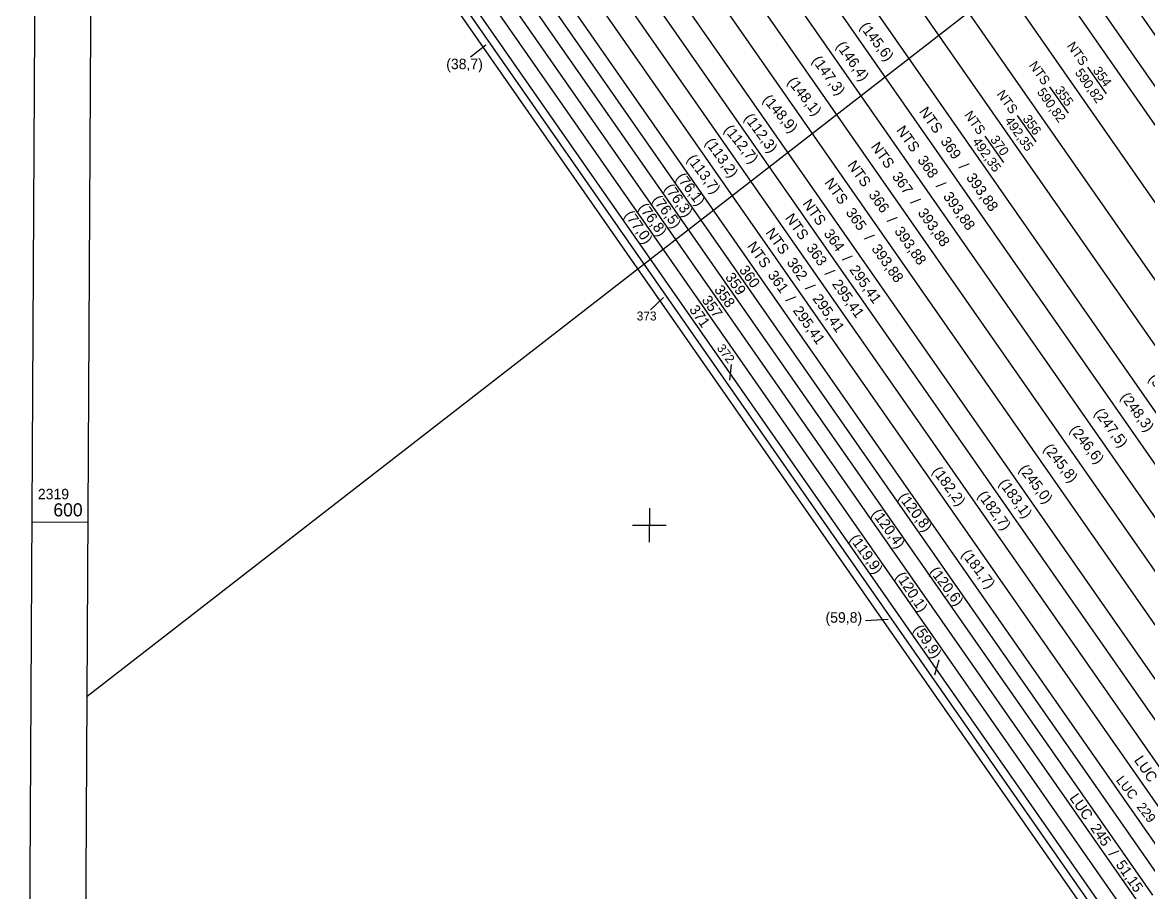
# Model space of a CAD drawing. Header units: metres. Extents: x 591850 to 11787374, y 2319432 to 2388242.
# Drawn here: x 11786917.8 to 11787025.2, y 2387959.4 to 2388042.3 of the extents above; entities that cross this region are included whole.
import ezdxf
from ezdxf.enums import TextEntityAlignment as Align

# ---------------------------------------------------------------- set-up
doc = ezdxf.new("R2010")
doc.units = ezdxf.units.M
for name, color, linetype in [('FeatureAttribs', 7, 'Continuous'), ('Level 10', 7, 'Continuous'), ('Level 13', 7, 'Continuous'), ('Level 51', 7, 'Continuous'), ('Level 6', 7, 'Continuous'), ('Level 63', 7, 'Continuous')]:
    doc.layers.add(name, color=color, linetype=linetype)

# ---------------------------------------------------------------- blocks, each defined once
blk = doc.blocks.new('FEATURE')

msp = doc.modelspace()

# ---------------------------------------------------------------- linework, layer by layer
at = {"layer": 'Level 10', "color": 7}
for points in [[(11786973.76, 2388115.78), (11787065.83, 2387983.79)], [(11786971.08, 2388114.7), (11787063.43, 2387982.31), (11787107.46, 2387918.57)], [(11786969.08, 2388113.89), (11787061.63, 2387981.21)], [(11786965.98, 2388111), (11787058.01, 2387978.99), (11787101.93, 2387915.41)], [(11786963.06, 2388107.73), (11787054.4, 2387976.78)], [(11786960.62, 2388104.99), (11787051.35, 2387974.91)], [(11786958.16, 2388102.24), (11787048.29, 2387973.03)], [(11786956.18, 2388100.03), (11787045.82, 2387971.52)], [(11786954.19, 2388097.8), (11787043.34, 2387970)], [(11786952.19, 2388095.56), (11787040.84, 2387968.47)], [(11786950.18, 2388093.31), (11787038.33, 2387966.93)], [(11786948.16, 2388091.04), (11787035.81, 2387965.38)], [(11786946.63, 2388089.33), (11787033.91, 2387964.22)], [(11786945.1, 2388087.62), (11787032, 2387963.05)], [(11786943.57, 2388085.9), (11787030.08, 2387961.87)], [(11786942.02, 2388084.17), (11787028.15, 2387960.69)], [(11786940.99, 2388083.01), (11787026.86, 2387959.9)], [(11786939.95, 2388081.85), (11787025.56, 2387959.11)], [(11786938.91, 2388080.68), (11787024.27, 2387958.31), (11787067.2, 2387896.16)], [(11786937.87, 2388079.52), (11787022.97, 2387957.51)], [(11786936.3, 2388077.76), (11786935.77, 2388077.17), (11787020.35, 2387955.91)], [(11786936.3, 2388077.76), (11787021.01, 2387956.31)], [(11786936.82, 2388078.34), (11787021.66, 2387956.71)]]:
    msp.add_lwpolyline(points, dxfattribs=at)
at = {"layer": 'Level 13', "color": 7}
for points in [[(11787019.36, 2388038.07, 0), (11787021.15, 2388035.55, 0)], [(11787015.74, 2388036.22, 0), (11787017.53, 2388033.7, 0)], [(11787012.66, 2388033.48, 0), (11787014.45, 2388030.96, 0)], [(11787009.57, 2388031.49, 0), (11787011.36, 2388028.98, 0)]]:
    msp.add_polyline3d(points, dxfattribs=at)
at = {"layer": 'Level 51', "color": 6}
msp.add_lwpolyline([(11786923.96, 2387978.11), (11787130.41, 2388138.31), (11787188.09, 2388183.57), (11787203.42, 2388196.14), (11787218.39, 2388208.41)], dxfattribs=at)
at = {"layer": 'Level 6', "color": 1}
for points in [[(11786961.98, 2388040.19, 0), (11786960.52, 2388039.02, 0)], [(11786978.93, 2388016.1, 0), (11786977.68, 2388014.94, 0)], [(11786985.25, 2388008.23, 0), (11786985.42, 2388009.74, 0)], [(11787000.36, 2387985.41, 0), (11786998.2, 2387985.28, 0)], [(11787004.8, 2387980.14, 0), (11787005.22, 2387981.56, 0)]]:
    msp.add_polyline3d(points, dxfattribs=at)
at = {"layer": 'Level 63', "color": 7}
for points in [[(11786919.91, 2388215.45), (11787305.28, 2388213.31), (11787303.14, 2387825.69), (11786917.79, 2387827.83), (11786919.91, 2388215.45)], [(11786925.24, 2388210.04), (11787299.89, 2388207.96), (11787297.82, 2387831.1), (11786923.17, 2387833.19), (11786925.24, 2388210.04)]]:
    msp.add_lwpolyline(points, close=True, dxfattribs=at)
for points in [[(11786977.59, 2387996.01, 0), (11786977.57, 2387992.78, 0)], [(11786918.7, 2387994.72, 0), (11786924.05, 2387994.69, 0)], [(11786975.97, 2387994.41, 0), (11786979.18, 2387994.39, 0)]]:
    msp.add_polyline3d(points, dxfattribs=at)

# ---------------------------------------------------------------- block references
at = {"layer": 'FeatureAttribs'}
ref = msp.add_blockref('FEATURE', (11786999.29, 2388040.54), dxfattribs=at)
ref.add_attrib('NAME', '(145,6)', dxfattribs={"color": 6, "height": 1, "rotation": 307.6}).set_placement((11786999.29, 2388040.54), align=Align.MIDDLE_CENTER)
ref = msp.add_blockref('FEATURE', (11786996.98, 2388038.67), dxfattribs=at)
ref.add_attrib('NAME', '(146,4)', dxfattribs={"color": 6, "height": 1, "rotation": 305.3}).set_placement((11786996.98, 2388038.67), align=Align.MIDDLE_CENTER)
ref = msp.add_blockref('FEATURE', (11787019.13, 2388038.4), dxfattribs=at)
ref.add_attrib('NAME', 'NTS', dxfattribs={"color": 3, "height": 0.9, "rotation": 305.4}).set_placement((11787019.13, 2388038.4), align=Align.MIDDLE_RIGHT)
ref = msp.add_blockref('FEATURE', (11786994.7, 2388037.3), dxfattribs=at)
ref.add_attrib('NAME', '(147,3)', dxfattribs={"color": 6, "height": 1, "rotation": 306}).set_placement((11786994.7, 2388037.3), align=Align.MIDDLE_CENTER)
ref = msp.add_blockref('FEATURE', (11786959.95, 2388038.39), dxfattribs=at)
ref.add_attrib('NAME', '(38,7)', dxfattribs={"color": 6, "height": 1}).set_placement((11786959.95, 2388038.39), align=Align.MIDDLE_CENTER)
ref = msp.add_blockref('FEATURE', (11787015.51, 2388036.55), dxfattribs=at)
ref.add_attrib('NAME', 'NTS', dxfattribs={"color": 3, "height": 0.9, "rotation": 305.4}).set_placement((11787015.51, 2388036.55), align=Align.MIDDLE_RIGHT)
ref = msp.add_blockref('FEATURE', (11787019.93, 2388036.58), dxfattribs=at)
ref.add_attrib('NAME', '590,82', dxfattribs={"color": 1, "height": 0.9, "rotation": 305.4}).set_placement((11787019.93, 2388036.58), align=Align.TOP_CENTER)
ref = msp.add_blockref('FEATURE', (11787020.42, 2388036.93), dxfattribs=at)
ref.add_attrib('NAME', '354', dxfattribs={"color": 2, "height": 0.9, "rotation": 305.4}).set_placement((11787020.42, 2388036.93), align=Align.CENTER)
ref = msp.add_blockref('FEATURE', (11786992.4, 2388035.32), dxfattribs=at)
ref.add_attrib('NAME', '(148,1)', dxfattribs={"color": 6, "height": 1, "rotation": 308.1}).set_placement((11786992.4, 2388035.32), align=Align.MIDDLE_CENTER)
ref = msp.add_blockref('FEATURE', (11787012.43, 2388033.8), dxfattribs=at)
ref.add_attrib('NAME', 'NTS', dxfattribs={"color": 3, "height": 0.9, "rotation": 305.4}).set_placement((11787012.43, 2388033.8), align=Align.MIDDLE_RIGHT)
ref = msp.add_blockref('FEATURE', (11787016.31, 2388034.73), dxfattribs=at)
ref.add_attrib('NAME', '590,82', dxfattribs={"color": 1, "height": 0.9, "rotation": 305.4}).set_placement((11787016.31, 2388034.73), align=Align.TOP_CENTER)
ref = msp.add_blockref('FEATURE', (11787016.79, 2388035.07), dxfattribs=at)
ref.add_attrib('NAME', '355', dxfattribs={"color": 2, "height": 0.9, "rotation": 305.4}).set_placement((11787016.79, 2388035.07), align=Align.CENTER)
ref = msp.add_blockref('FEATURE', (11786990.09, 2388033.66), dxfattribs=at)
ref.add_attrib('NAME', '(148,9)', dxfattribs={"color": 6, "height": 1, "rotation": 310.2}).set_placement((11786990.09, 2388033.66), align=Align.MIDDLE_CENTER)
ref = msp.add_blockref('FEATURE', (11787005.23, 2388031.96), dxfattribs=at)
ref.add_attrib('NAME', 'NTS', dxfattribs={"color": 3, "height": 1, "rotation": 305.4}).set_placement((11787005.23, 2388031.96), align=Align.MIDDLE_RIGHT)
ref = msp.add_blockref('FEATURE', (11787009.34, 2388031.82), dxfattribs=at)
ref.add_attrib('NAME', 'NTS', dxfattribs={"color": 3, "height": 0.9, "rotation": 305.4}).set_placement((11787009.34, 2388031.82), align=Align.MIDDLE_RIGHT)
ref = msp.add_blockref('FEATURE', (11786988.23, 2388031.81), dxfattribs=at)
ref.add_attrib('NAME', '(112,3)', dxfattribs={"color": 6, "height": 1, "rotation": 306.3}).set_placement((11786988.23, 2388031.81), align=Align.MIDDLE_CENTER)
ref = msp.add_blockref('FEATURE', (11787013.23, 2388031.99), dxfattribs=at)
ref.add_attrib('NAME', '492,35', dxfattribs={"color": 1, "height": 0.9, "rotation": 305.4}).set_placement((11787013.23, 2388031.99), align=Align.TOP_CENTER)
ref = msp.add_blockref('FEATURE', (11787013.72, 2388032.33), dxfattribs=at)
ref.add_attrib('NAME', '356', dxfattribs={"color": 2, "height": 0.9, "rotation": 305.4}).set_placement((11787013.72, 2388032.33), align=Align.CENTER)
ref = msp.add_blockref('FEATURE', (11786986.36, 2388030.76), dxfattribs=at)
ref.add_attrib('NAME', '(112,7)', dxfattribs={"color": 6, "height": 1, "rotation": 308.7}).set_placement((11786986.36, 2388030.76), align=Align.MIDDLE_CENTER)
ref = msp.add_blockref('FEATURE', (11787003.04, 2388030.17), dxfattribs=at)
ref.add_attrib('NAME', 'NTS', dxfattribs={"color": 3, "height": 1, "rotation": 305.4}).set_placement((11787003.04, 2388030.17), align=Align.MIDDLE_RIGHT)
ref = msp.add_blockref('FEATURE', (11787010.63, 2388030.35), dxfattribs=at)
ref.add_attrib('NAME', '370', dxfattribs={"color": 2, "height": 0.9, "rotation": 305.4}).set_placement((11787010.63, 2388030.35), align=Align.CENTER)
ref = msp.add_blockref('FEATURE', (11786984.49, 2388029.46), dxfattribs=at)
ref.add_attrib('NAME', '(113,2)', dxfattribs={"color": 6, "height": 1, "rotation": 305.7}).set_placement((11786984.49, 2388029.46), align=Align.MIDDLE_CENTER)
ref = msp.add_blockref('FEATURE', (11787000.62, 2388028.61), dxfattribs=at)
ref.add_attrib('NAME', 'NTS', dxfattribs={"color": 3, "height": 1, "rotation": 305.4}).set_placement((11787000.62, 2388028.61), align=Align.MIDDLE_RIGHT)
ref = msp.add_blockref('FEATURE', (11787006.35, 2388030.39), dxfattribs=at)
ref.add_attrib('NAME', '369', dxfattribs={"color": 2, "height": 1, "rotation": 305.4}).set_placement((11787006.35, 2388030.39), align=Align.MIDDLE_CENTER)
ref = msp.add_blockref('FEATURE', (11787010.14, 2388030), dxfattribs=at)
ref.add_attrib('NAME', '492,35', dxfattribs={"color": 1, "height": 0.9, "rotation": 305.4}).set_placement((11787010.14, 2388030), align=Align.TOP_CENTER)
ref = msp.add_blockref('FEATURE', (11786982.78, 2388027.9), dxfattribs=at)
ref.add_attrib('NAME', '(113,7)', dxfattribs={"color": 6, "height": 1, "rotation": 306.9}).set_placement((11786982.78, 2388027.9), align=Align.MIDDLE_CENTER)
ref = msp.add_blockref('FEATURE', (11787004.16, 2388028.59), dxfattribs=at)
ref.add_attrib('NAME', '368', dxfattribs={"color": 2, "height": 1, "rotation": 305.4}).set_placement((11787004.16, 2388028.59), align=Align.MIDDLE_CENTER)
ref = msp.add_blockref('FEATURE', (11786998.38, 2388026.85), dxfattribs=at)
ref.add_attrib('NAME', 'NTS', dxfattribs={"color": 3, "height": 1, "rotation": 305.4}).set_placement((11786998.38, 2388026.85), align=Align.MIDDLE_RIGHT)
ref = msp.add_blockref('FEATURE', (11787007.47, 2388028.81), dxfattribs=at)
ref.add_attrib('NAME', '/', dxfattribs={"color": 7, "height": 1, "rotation": 305.4}).set_placement((11787007.47, 2388028.81), align=Align.MIDDLE_LEFT)
ref = msp.add_blockref('FEATURE', (11786981.53, 2388026.45), dxfattribs=at)
ref.add_attrib('NAME', '(76,1)', dxfattribs={"color": 6, "height": 1, "rotation": 307}).set_placement((11786981.53, 2388026.45), align=Align.MIDDLE_CENTER)
ref = msp.add_blockref('FEATURE', (11786996.2, 2388025.18), dxfattribs=at)
ref.add_attrib('NAME', 'NTS', dxfattribs={"color": 3, "height": 1, "rotation": 305.4}).set_placement((11786996.2, 2388025.18), align=Align.MIDDLE_RIGHT)
ref = msp.add_blockref('FEATURE', (11787001.74, 2388027.03), dxfattribs=at)
ref.add_attrib('NAME', '367', dxfattribs={"color": 2, "height": 1, "rotation": 305.4}).set_placement((11787001.74, 2388027.03), align=Align.MIDDLE_CENTER)
ref = msp.add_blockref('FEATURE', (11787008.16, 2388027.84), dxfattribs=at)
ref.add_attrib('NAME', '393,88', dxfattribs={"color": 1, "height": 1, "rotation": 305.4}).set_placement((11787008.16, 2388027.84), align=Align.MIDDLE_LEFT)
ref = msp.add_blockref('FEATURE', (11786980.38, 2388025.4), dxfattribs=at)
ref.add_attrib('NAME', '(76,3)', dxfattribs={"color": 6, "height": 1, "rotation": 305.6}).set_placement((11786980.38, 2388025.4), align=Align.MIDDLE_CENTER)
ref = msp.add_blockref('FEATURE', (11786999.5, 2388025.28), dxfattribs=at)
ref.add_attrib('NAME', '366', dxfattribs={"color": 2, "height": 1, "rotation": 305.4}).set_placement((11786999.5, 2388025.28), align=Align.MIDDLE_CENTER)
ref = msp.add_blockref('FEATURE', (11787005.28, 2388027.01), dxfattribs=at)
ref.add_attrib('NAME', '/', dxfattribs={"color": 7, "height": 1, "rotation": 305.4}).set_placement((11787005.28, 2388027.01), align=Align.MIDDLE_LEFT)
ref = msp.add_blockref('FEATURE', (11787005.96, 2388026.04), dxfattribs=at)
ref.add_attrib('NAME', '393,88', dxfattribs={"color": 1, "height": 1, "rotation": 305.4}).set_placement((11787005.96, 2388026.04), align=Align.MIDDLE_LEFT)
ref = msp.add_blockref('FEATURE', (11786977.92, 2388023.56), dxfattribs=at)
ref.add_attrib('NAME', '(76,8)', dxfattribs={"color": 6, "height": 1, "rotation": 305.8}).set_placement((11786977.92, 2388023.56), align=Align.MIDDLE_CENTER)
ref = msp.add_blockref('FEATURE', (11786979.26, 2388024.32), dxfattribs=at)
ref.add_attrib('NAME', '(76,5)', dxfattribs={"color": 6, "height": 1, "rotation": 306.8}).set_placement((11786979.26, 2388024.32), align=Align.MIDDLE_CENTER)
ref = msp.add_blockref('FEATURE', (11786994.1, 2388023.17), dxfattribs=at)
ref.add_attrib('NAME', 'NTS', dxfattribs={"color": 3, "height": 1, "rotation": 305.4}).set_placement((11786994.1, 2388023.17), align=Align.MIDDLE_RIGHT)
ref = msp.add_blockref('FEATURE', (11787002.85, 2388025.45), dxfattribs=at)
ref.add_attrib('NAME', '/', dxfattribs={"color": 7, "height": 1, "rotation": 305.4}).set_placement((11787002.85, 2388025.45), align=Align.MIDDLE_LEFT)
ref = msp.add_blockref('FEATURE', (11786976.56, 2388022.84), dxfattribs=at)
ref.add_attrib('NAME', '(77,0)', dxfattribs={"color": 6, "height": 1, "rotation": 304.8}).set_placement((11786976.56, 2388022.84), align=Align.MIDDLE_CENTER)
ref = msp.add_blockref('FEATURE', (11786992.44, 2388021.8), dxfattribs=at)
ref.add_attrib('NAME', 'NTS', dxfattribs={"color": 3, "height": 1, "rotation": 305.4}).set_placement((11786992.44, 2388021.8), align=Align.MIDDLE_RIGHT)
ref = msp.add_blockref('FEATURE', (11786997.32, 2388023.6), dxfattribs=at)
ref.add_attrib('NAME', '365', dxfattribs={"color": 2, "height": 1, "rotation": 305.4}).set_placement((11786997.32, 2388023.6), align=Align.MIDDLE_CENTER)
ref = msp.add_blockref('FEATURE', (11787003.54, 2388024.48), dxfattribs=at)
ref.add_attrib('NAME', '393,88', dxfattribs={"color": 1, "height": 1, "rotation": 305.4}).set_placement((11787003.54, 2388024.48), align=Align.MIDDLE_LEFT)
ref = msp.add_blockref('FEATURE', (11787000.62, 2388023.7), dxfattribs=at)
ref.add_attrib('NAME', '/', dxfattribs={"color": 7, "height": 1, "rotation": 305.4}).set_placement((11787000.62, 2388023.7), align=Align.MIDDLE_LEFT)
ref = msp.add_blockref('FEATURE', (11786990.58, 2388020.41), dxfattribs=at)
ref.add_attrib('NAME', 'NTS', dxfattribs={"color": 3, "height": 1, "rotation": 305.4}).set_placement((11786990.58, 2388020.41), align=Align.MIDDLE_RIGHT)
ref = msp.add_blockref('FEATURE', (11786995.22, 2388021.59), dxfattribs=at)
ref.add_attrib('NAME', '364', dxfattribs={"color": 2, "height": 1, "rotation": 305.4}).set_placement((11786995.22, 2388021.59), align=Align.MIDDLE_CENTER)
ref = msp.add_blockref('FEATURE', (11786998.44, 2388022.02), dxfattribs=at)
ref.add_attrib('NAME', '/', dxfattribs={"color": 7, "height": 1, "rotation": 305.4}).set_placement((11786998.44, 2388022.02), align=Align.MIDDLE_LEFT)
ref = msp.add_blockref('FEATURE', (11787001.31, 2388022.73), dxfattribs=at)
ref.add_attrib('NAME', '393,88', dxfattribs={"color": 1, "height": 1, "rotation": 305.4}).set_placement((11787001.31, 2388022.73), align=Align.MIDDLE_LEFT)
ref = msp.add_blockref('FEATURE', (11786988.82, 2388019.12), dxfattribs=at)
ref.add_attrib('NAME', 'NTS', dxfattribs={"color": 3, "height": 1, "rotation": 305.4}).set_placement((11786988.82, 2388019.12), align=Align.MIDDLE_RIGHT)
ref = msp.add_blockref('FEATURE', (11786993.56, 2388020.22), dxfattribs=at)
ref.add_attrib('NAME', '363', dxfattribs={"color": 2, "height": 1, "rotation": 305.4}).set_placement((11786993.56, 2388020.22), align=Align.MIDDLE_CENTER)
ref = msp.add_blockref('FEATURE', (11786999.13, 2388021.05), dxfattribs=at)
ref.add_attrib('NAME', '393,88', dxfattribs={"color": 1, "height": 1, "rotation": 305.4}).set_placement((11786999.13, 2388021.05), align=Align.MIDDLE_LEFT)
ref = msp.add_blockref('FEATURE', (11786991.69, 2388018.84), dxfattribs=at)
ref.add_attrib('NAME', '362', dxfattribs={"color": 2, "height": 1, "rotation": 305.4}).set_placement((11786991.69, 2388018.84), align=Align.MIDDLE_CENTER)
ref = msp.add_blockref('FEATURE', (11786996.33, 2388020.02), dxfattribs=at)
ref.add_attrib('NAME', '/', dxfattribs={"color": 7, "height": 1, "rotation": 305.4}).set_placement((11786996.33, 2388020.02), align=Align.MIDDLE_LEFT)
ref = msp.add_blockref('FEATURE', (11786987.15, 2388018.12), dxfattribs=at)
ref.add_attrib('NAME', '360', dxfattribs={"color": 2, "height": 1, "rotation": 305.4}).set_placement((11786987.15, 2388018.12), align=Align.MIDDLE_CENTER)
ref = msp.add_blockref('FEATURE', (11786989.88, 2388017.63), dxfattribs=at)
ref.add_attrib('NAME', '361', dxfattribs={"color": 2, "height": 1, "rotation": 305.4}).set_placement((11786989.88, 2388017.63), align=Align.MIDDLE_CENTER)
ref = msp.add_blockref('FEATURE', (11786994.68, 2388018.65), dxfattribs=at)
ref.add_attrib('NAME', '/', dxfattribs={"color": 7, "height": 1, "rotation": 305.4}).set_placement((11786994.68, 2388018.65), align=Align.MIDDLE_LEFT)
ref = msp.add_blockref('FEATURE', (11786997.02, 2388019.05), dxfattribs=at)
ref.add_attrib('NAME', '295,41', dxfattribs={"color": 1, "height": 1, "rotation": 305.4}).set_placement((11786997.02, 2388019.05), align=Align.MIDDLE_LEFT)
ref = msp.add_blockref('FEATURE', (11786985.82, 2388017.43), dxfattribs=at)
ref.add_attrib('NAME', '359', dxfattribs={"color": 2, "height": 1, "rotation": 305.4}).set_placement((11786985.82, 2388017.43), align=Align.MIDDLE_CENTER)
ref = msp.add_blockref('FEATURE', (11786995.37, 2388017.68), dxfattribs=at)
ref.add_attrib('NAME', '295,41', dxfattribs={"color": 1, "height": 1, "rotation": 305.4}).set_placement((11786995.37, 2388017.68), align=Align.MIDDLE_LEFT)
ref = msp.add_blockref('FEATURE', (11786984.77, 2388016.24), dxfattribs=at)
ref.add_attrib('NAME', '358', dxfattribs={"color": 2, "height": 1, "rotation": 305.4}).set_placement((11786984.77, 2388016.24), align=Align.MIDDLE_CENTER)
ref = msp.add_blockref('FEATURE', (11786992.81, 2388017.26), dxfattribs=at)
ref.add_attrib('NAME', '/', dxfattribs={"color": 7, "height": 1, "rotation": 305.4}).set_placement((11786992.81, 2388017.26), align=Align.MIDDLE_LEFT)
ref = msp.add_blockref('FEATURE', (11786982.39, 2388014.34), dxfattribs=at)
ref.add_attrib('NAME', '371', dxfattribs={"color": 2, "height": 1, "rotation": 305.4}).set_placement((11786982.39, 2388014.34), align=Align.MIDDLE_CENTER)
ref = msp.add_blockref('FEATURE', (11786983.58, 2388015.25), dxfattribs=at)
ref.add_attrib('NAME', '357', dxfattribs={"color": 2, "height": 1, "rotation": 305.4}).set_placement((11786983.58, 2388015.25), align=Align.MIDDLE_CENTER)
ref = msp.add_blockref('FEATURE', (11786990.94, 2388016.13), dxfattribs=at)
ref.add_attrib('NAME', '/', dxfattribs={"color": 7, "height": 1, "rotation": 305.4}).set_placement((11786990.94, 2388016.13), align=Align.MIDDLE_LEFT)
ref = msp.add_blockref('FEATURE', (11786993.5, 2388016.3), dxfattribs=at)
ref.add_attrib('NAME', '295,41', dxfattribs={"color": 1, "height": 1, "rotation": 305.4}).set_placement((11786993.5, 2388016.3), align=Align.MIDDLE_LEFT)
ref = msp.add_blockref('FEATURE', (11786977.32, 2388014.35), dxfattribs=at)
ref.add_attrib('NAME', '373', dxfattribs={"color": 2, "height": 0.85}).set_placement((11786977.32, 2388014.35), align=Align.MIDDLE_CENTER)
ref = msp.add_blockref('FEATURE', (11786991.63, 2388015.16), dxfattribs=at)
ref.add_attrib('NAME', '295,41', dxfattribs={"color": 1, "height": 1, "rotation": 305.4}).set_placement((11786991.63, 2388015.16), align=Align.MIDDLE_LEFT)
ref = msp.add_blockref('FEATURE', (11786984.88, 2388010.77), dxfattribs=at)
ref.add_attrib('NAME', '372', dxfattribs={"color": 2, "height": 0.85, "rotation": 306.8}).set_placement((11786984.88, 2388010.77), align=Align.MIDDLE_CENTER)
ref = msp.add_blockref('FEATURE', (11787026.84, 2388007.02), dxfattribs=at)
ref.add_attrib('NAME', '(311,5)', dxfattribs={"color": 30, "height": 1, "rotation": 308.2}).set_placement((11787026.84, 2388007.02), align=Align.MIDDLE_CENTER)
ref = msp.add_blockref('FEATURE', (11787024.14, 2388005.21), dxfattribs=at)
ref.add_attrib('NAME', '(248,3)', dxfattribs={"color": 30, "height": 1, "rotation": 306.6}).set_placement((11787024.14, 2388005.21), align=Align.MIDDLE_CENTER)
ref = msp.add_blockref('FEATURE', (11787021.64, 2388003.7), dxfattribs=at)
ref.add_attrib('NAME', '(247,5)', dxfattribs={"color": 30, "height": 1, "rotation": 306.6}).set_placement((11787021.64, 2388003.7), align=Align.MIDDLE_CENTER)
ref = msp.add_blockref('FEATURE', (11787019.34, 2388002.12), dxfattribs=at)
ref.add_attrib('NAME', '(246,6)', dxfattribs={"color": 30, "height": 1, "rotation": 308.3}).set_placement((11787019.34, 2388002.12), align=Align.MIDDLE_CENTER)
ref = msp.add_blockref('FEATURE', (11787016.83, 2388000.34), dxfattribs=at)
ref.add_attrib('NAME', '(245,8)', dxfattribs={"color": 30, "height": 1, "rotation": 308.4}).set_placement((11787016.83, 2388000.34), align=Align.MIDDLE_CENTER)
ref = msp.add_blockref('FEATURE', (11787006.17, 2387998.13), dxfattribs=at)
ref.add_attrib('NAME', '(182,2)', dxfattribs={"color": 30, "height": 1, "rotation": 306.1}).set_placement((11787006.17, 2387998.13), align=Align.MIDDLE_CENTER)
ref = msp.add_blockref('FEATURE', (11787014.46, 2387998.34), dxfattribs=at)
ref.add_attrib('NAME', '(245,0)', dxfattribs={"color": 30, "height": 1, "rotation": 307.2}).set_placement((11787014.46, 2387998.34), align=Align.MIDDLE_CENTER)
ref = msp.add_blockref('FEATURE', (11787012.52, 2387996.97), dxfattribs=at)
ref.add_attrib('NAME', '(183,1)', dxfattribs={"color": 30, "height": 1, "rotation": 305.9}).set_placement((11787012.52, 2387996.97), align=Align.MIDDLE_CENTER)
ref = msp.add_blockref('FEATURE', (11786919.25, 2387996.87), dxfattribs=at)
ref.add_attrib('NAME', '2319', (11786919.25, 2387996.87), dxfattribs={"color": 7, "height": 1})
ref = msp.add_blockref('FEATURE', (11787002.96, 2387995.66), dxfattribs=at)
ref.add_attrib('NAME', '(120,8)', dxfattribs={"color": 30, "height": 1, "rotation": 307}).set_placement((11787002.96, 2387995.66), align=Align.MIDDLE_CENTER)
ref = msp.add_blockref('FEATURE', (11787010.5, 2387995.82), dxfattribs=at)
ref.add_attrib('NAME', '(182,7)', dxfattribs={"color": 30, "height": 1, "rotation": 306.3}).set_placement((11787010.5, 2387995.82), align=Align.MIDDLE_CENTER)
ref = msp.add_blockref('FEATURE', (11786923.52, 2387995.24), dxfattribs=at)
ref.add_attrib('NAME', '600', dxfattribs={"color": 7, "height": 1.25}).set_placement((11786923.52, 2387995.24), align=Align.RIGHT)
ref = msp.add_blockref('FEATURE', (11787000.4, 2387994.09), dxfattribs=at)
ref.add_attrib('NAME', '(120,4)', dxfattribs={"color": 30, "height": 1, "rotation": 306}).set_placement((11787000.4, 2387994.09), align=Align.MIDDLE_CENTER)
ref = msp.add_blockref('FEATURE', (11786998.29, 2387991.66), dxfattribs=at)
ref.add_attrib('NAME', '(119,9)', dxfattribs={"color": 30, "height": 1, "rotation": 305.8}).set_placement((11786998.29, 2387991.66), align=Align.MIDDLE_CENTER)
ref = msp.add_blockref('FEATURE', (11787008.98, 2387990.24), dxfattribs=at)
ref.add_attrib('NAME', '(181,7)', dxfattribs={"color": 30, "height": 1, "rotation": 307.3}).set_placement((11787008.98, 2387990.24), align=Align.MIDDLE_CENTER)
ref = msp.add_blockref('FEATURE', (11787002.62, 2387988.05), dxfattribs=at)
ref.add_attrib('NAME', '(120,1)', dxfattribs={"color": 30, "height": 1, "rotation": 303.3}).set_placement((11787002.62, 2387988.05), align=Align.MIDDLE_CENTER)
ref = msp.add_blockref('FEATURE', (11787005.95, 2387988.59), dxfattribs=at)
ref.add_attrib('NAME', '(120,6)', dxfattribs={"color": 30, "height": 1, "rotation": 307.2}).set_placement((11787005.95, 2387988.59), align=Align.MIDDLE_CENTER)
ref = msp.add_blockref('FEATURE', (11786996.13, 2387985.6), dxfattribs=at)
ref.add_attrib('NAME', '(59,8)', dxfattribs={"color": 30, "height": 1}).set_placement((11786996.13, 2387985.6), align=Align.MIDDLE_CENTER)
ref = msp.add_blockref('FEATURE', (11787004.13, 2387983.33), dxfattribs=at)
ref.add_attrib('NAME', '(59,9)', dxfattribs={"color": 30, "height": 1, "rotation": 304.7}).set_placement((11787004.13, 2387983.33), align=Align.MIDDLE_CENTER)
ref = msp.add_blockref('FEATURE', (11787025.7, 2387970.07), dxfattribs=at)
ref.add_attrib('NAME', 'LUC', dxfattribs={"color": 3, "height": 1, "rotation": 304.6}).set_placement((11787025.7, 2387970.07), align=Align.MIDDLE_RIGHT)
ref = msp.add_blockref('FEATURE', (11787023.88, 2387968.44), dxfattribs=at)
ref.add_attrib('NAME', 'LUC', dxfattribs={"color": 3, "height": 0.9, "rotation": 307.7}).set_placement((11787023.88, 2387968.44), align=Align.MIDDLE_RIGHT)
ref = msp.add_blockref('FEATURE', (11787019.55, 2387966.47), dxfattribs=at)
ref.add_attrib('NAME', 'LUC', dxfattribs={"color": 3, "height": 1, "rotation": 304.8}).set_placement((11787019.55, 2387966.47), align=Align.MIDDLE_RIGHT)
ref = msp.add_blockref('FEATURE', (11787024.99, 2387967), dxfattribs=at)
ref.add_attrib('NAME', '229', dxfattribs={"color": 1, "height": 0.9, "rotation": 307.7}).set_placement((11787024.99, 2387967), align=Align.MIDDLE_CENTER)
ref = msp.add_blockref('FEATURE', (11787020.65, 2387964.88), dxfattribs=at)
ref.add_attrib('NAME', '245', dxfattribs={"color": 1, "height": 1, "rotation": 304.8}).set_placement((11787020.65, 2387964.88), align=Align.MIDDLE_CENTER)
ref = msp.add_blockref('FEATURE', (11787021.76, 2387963.29), dxfattribs=at)
ref.add_attrib('NAME', '/', dxfattribs={"color": 7, "height": 1, "rotation": 304.8}).set_placement((11787021.76, 2387963.29), align=Align.MIDDLE_LEFT)
ref = msp.add_blockref('FEATURE', (11787022.44, 2387962.31), dxfattribs=at)
ref.add_attrib('NAME', '51,15', dxfattribs={"color": 1, "height": 1, "rotation": 304.8}).set_placement((11787022.44, 2387962.31), align=Align.MIDDLE_LEFT)

doc.saveas('drawing.dxf')
